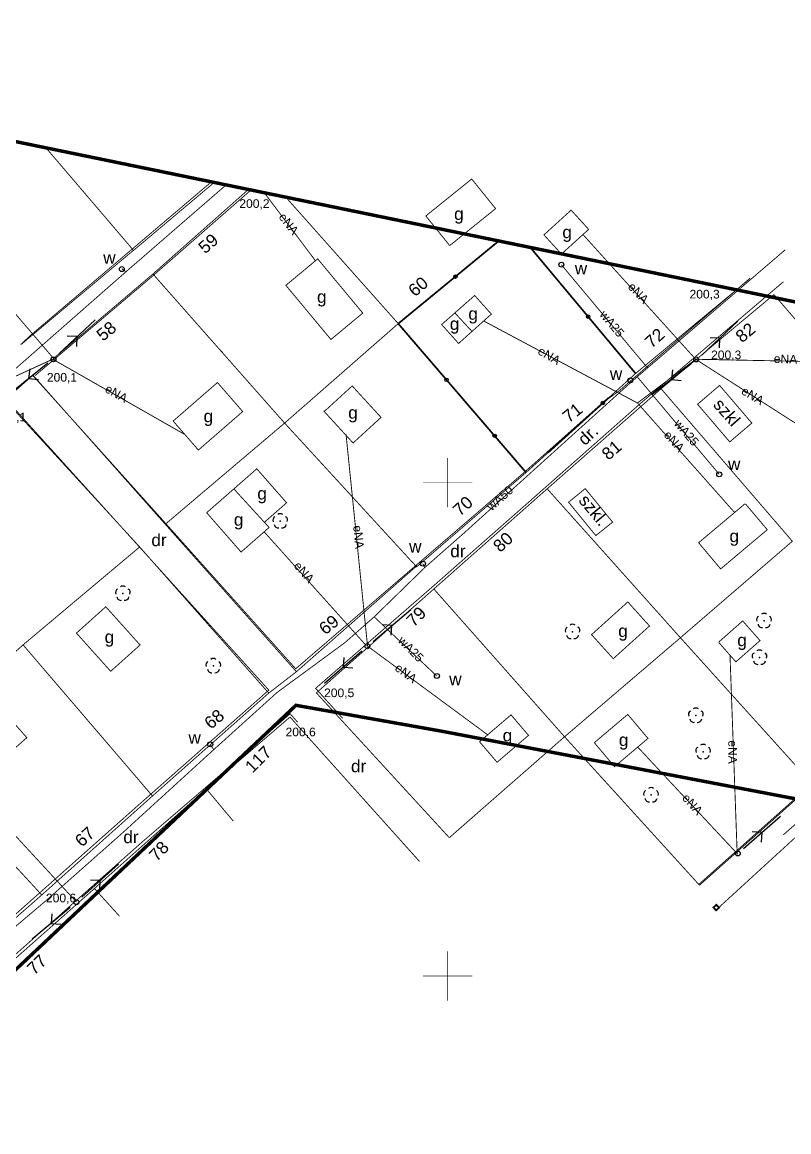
# Model space of a CAD drawing. Extents: x 7572697 to 7573818, y 5546684 to 5547005.
# Drawn here: x 7573306.9 to 7573384.6, y 5546784.2 to 5546896.7 of the extents above; entities that cross this region are included whole.
import ezdxf
from ezdxf.enums import TextEntityAlignment as Align

# ---------------------------------------------------------------- set-up
doc = ezdxf.new("R2010")
doc.units = 0
doc.header["$MEASUREMENT"] = 0
doc.linetypes.add('2', pattern=[1, 0.5, -0.5])
doc.linetypes.add('901', pattern=[0])
doc.styles.add('STYL_ARIAL', font='Arial', dxfattribs={"oblique": 0.1})

# ---------------------------------------------------------------- blocks, each defined once
blk = doc.blocks.new('922')
at = {"color": 0}
for centre, radius, start, end in [((-0.35, 0.1), 0.4, 119.84816, 203.51949), ((0, 0.35), 0.4, 50.114, 129.886), ((0.35, 0.1), 0.4, 336.88451, 60.15184), ((-0.2, -0.3), 0.4, 187.477, 278.47884), ((0.2, -0.275), 0.425, 262.64593, 349.62892)]:
    blk.add_arc(centre, radius, start, end, dxfattribs=at)
blk.add_point((0, 0), dxfattribs=at)
blk = doc.blocks.new('507')
at = {"color": 0, "const_width": 0.18}
blk.add_lwpolyline([(0.2, 0.2), (0.2, -0.2), (-0.2, -0.2), (-0.2, 0.2)], close=True, dxfattribs=at)
blk = doc.blocks.new('516')
at = {"color": 0}
for p, q in [((0.75, 0), (5.75, 0)), ((3.25, 0), (2.55, 0.7)), ((2.55, -0.7), (3.25, 0))]:
    blk.add_line(p, q, dxfattribs=at)
blk = doc.blocks.new('510')
at = {"color": 0}
blk.add_circle((0, 0), 0.25, dxfattribs=at)
blk.add_circle((0, 0), 0.25, dxfattribs=at)
blk = doc.blocks.new('202')
at = {"color": 0}
blk.add_circle((0, 0), 0.25, dxfattribs=at)
blk.add_circle((0, 0), 0.25, dxfattribs=at)

msp = doc.modelspace()

# ---------------------------------------------------------------- linework, layer by layer
at = {"color": 6, "const_width": 0.35}
for points in [[(7573422.4326, 5546860.6425), (7573270, 5546892), (7573092.2503, 5546940.2904)], [(7573349.4716, 5546824.7787), (7573334.6135, 5546827.4202), (7573278, 5546774), (7573365.7825, 5546717.9984)], [(7573349.4716, 5546824.7787), (7573649.9357, 5546767.3274), (7573817.4093, 5546770.1055), (7573792.5736, 5546784.4967)]]:
    msp.add_lwpolyline(points, dxfattribs=at)
at = {"color": 3, "const_width": 0.09}
for points in [[(7573318.1286, 5546873.5607), (7573309.265, 5546883.9456)], [(7573318.1617, 5546873.5276), (7573326.3307, 5546880.4068)], [(7573320.125, 5546871.13), (7573329.7999, 5546879.698)], [(7573344.979, 5546866.101), (7573333.5874, 5546878.9192)], [(7573306.7833, 5546864.0007), (7573318.169, 5546873.547)], [(7573310.058, 5546862.571), (7573320.125, 5546871.13)], [(7573320.125, 5546871.13), (7573333.4652, 5546856.0221)], [(7573369.028, 5546861.05), (7573380.514, 5546870.5796)], [(7573371.614, 5546859.503), (7573383.045, 5546869.048)], [(7573383.045, 5546869.048), (7573396.003, 5546854.013)], [(7573333.4652, 5546856.0221), (7573344.979, 5546866.101)], [(7573307.968, 5546860.881), (7573278.413, 5546834.604), (7573266.862, 5546824.948), (7573255.2, 5546814.749), (7573269.246, 5546800.314)], [(7573321.372, 5546845.769), (7573307.968, 5546860.881)], [(7573369.028, 5546861.05), (7573357.93, 5546851.015)], [(7573371.614, 5546859.503), (7573360.072, 5546849.362), (7573348.587, 5546839.208), (7573361.832, 5546824.232), (7573350.152, 5546814.003)], [(7573371.614, 5546859.503), (7573384.91, 5546844.047), (7573373.57, 5546834.267)], [(7573318.781, 5546843.467), (7573305.1323, 5546858.3598)], [(7573333.4652, 5546856.0221), (7573321.372, 5546845.769)], [(7573357.93, 5546851.015), (7573346.843, 5546841.449), (7573333.4652, 5546856.0221)], [(7573361.832, 5546824.232), (7573373.57, 5546834.267), (7573360.072, 5546849.362)], [(7573321.372, 5546845.769), (7573334.66, 5546830.821)], [(7573331.858, 5546828.657), (7573318.781, 5546843.467), (7573306.967, 5546833.546)], [(7573346.8881, 5546841.5758), (7573334.66, 5546830.821), (7573331.858, 5546828.657), (7573320.077, 5546818.23), (7573308.858, 5546808.199), (7573297.224, 5546797.972), (7573284.58, 5546786.715), (7573272.764, 5546774.675), (7573256.866, 5546788.067), (7573242.125, 5546801.246), (7573237.173, 5546795.169)], [(7573336.685, 5546828.681), (7573348.587, 5546839.208)], [(7573320.077, 5546818.23), (7573306.967, 5546833.546), (7573302.651, 5546829.68), (7573295.315, 5546822.909)], [(7573398.269, 5546829.117), (7573386.98, 5546819.403), (7573373.57, 5546834.267)], [(7573336.685, 5546828.681), (7573350.152, 5546814.003)], [(7573333.9965, 5546826.2486), (7573347.1308, 5546811.5962)], [(7573386.98, 5546819.403), (7573375.505, 5546809.187), (7573361.832, 5546824.232)], [(7573308.858, 5546808.199), (7573295.315, 5546822.909)], [(7573325.537, 5546818.942), (7573328.2615, 5546815.6886)], [(7573290.6279, 5546787.8398), (7573300.5672, 5546796.795), (7573314.2558, 5546808.8992)], [(7573314.1672, 5546808.8826), (7573316.7395, 5546806.0423)]]:
    msp.add_lwpolyline(points, dxfattribs=at)
at = {"color": 1}
for points, const_width in [([(7573338.4746, 5546882.1288), (7573338.4746, 5546882.1288)], 0.09), ([(7573336.593, 5546872.4755), (7573331.405, 5546879.3681)], 0.09), ([(7573310.058, 5546862.571), (7573298.0958, 5546876.5558), (7573298.578, 5546877.532)], 0.09), ([(7573375.1171, 5546862.4896), (7573363.6945, 5546875.1325)], 0.09), ([(7573289.8635, 5546869.4526), (7573299.8823, 5546857.8726), (7573310.135, 5546862.5689)], 0.09), ([(7573354.4133, 5546867.0668), (7573352.724, 5546868.9531)], 0.09), ([(7573369.2169, 5546858.0578), (7573353.6461, 5546866.3657)], 0.09), ([(7573349.3784, 5546866.0094), (7573351.0938, 5546864.094)], 0.09), ([(7573309.963, 5546862.5028), (7573323.3616, 5546854.862)], 0.09), ([(7573375.1171, 5546862.4896), (7573369.2169, 5546858.0578), (7573379.0726, 5546846.9452)], 0.09), ([(7573375.1171, 5546862.4896), (7573388.0156, 5546854.2213)], 0.09), ([(7573375.1833, 5546862.4896), (7573394.0458, 5546862.1174)], 0.09), ([(7573341.872, 5546833.3852), (7573339.6892, 5546854.8827)], 0.09), ([(7573350, 5546847.5), (7573350, 5546852.5)], 0.065), ([(7573350, 5546847.5), (7573350, 5546852.5)], 0.065), ([(7573350, 5546847.5), (7573350, 5546852.5)], 0.065), ([(7573350, 5546847.5), (7573350, 5546852.5)], 0.065), ([(7573347.5, 5546850), (7573352.5, 5546850)], 0.065), ([(7573347.5, 5546850), (7573352.5, 5546850)], 0.065), ([(7573347.5, 5546850), (7573352.5, 5546850)], 0.065), ([(7573347.5, 5546850), (7573352.5, 5546850)], 0.065), ([(7573341.7662, 5546833.4381), (7573331.3812, 5546845.0137)], 0.09), ([(7573341.8588, 5546833.4249), (7573354.0959, 5546824.3893)], 0.09), ([(7573379.324, 5546812.311), (7573378.5964, 5546832.4592)], 0.09), ([(7573379.3902, 5546812.311), (7573369.2698, 5546823.159)], 0.09), ([(7573312.3826, 5546807.4811), (7573301.4685, 5546819.3212), (7573301.9977, 5546819.9165)], 0.09), ([(7573350, 5546797.5), (7573350, 5546802.5)], 0.065), ([(7573350, 5546797.5), (7573350, 5546802.5)], 0.065), ([(7573350, 5546797.5), (7573350, 5546802.5)], 0.065), ([(7573350, 5546797.5), (7573350, 5546802.5)], 0.065), ([(7573347.5, 5546800), (7573352.5, 5546800)], 0.065), ([(7573347.5, 5546800), (7573352.5, 5546800)], 0.065), ([(7573347.5, 5546800), (7573352.5, 5546800)], 0.065), ([(7573347.5, 5546800), (7573352.5, 5546800)], 0.065)]:
    msp.add_lwpolyline(points, dxfattribs=dict(at, const_width=const_width))
at = {"color": 0}
for points, const_width in [([(7573350.2461, 5546874.052), (7573354.8433, 5546877.7562), (7573352.4224, 5546880.7606), (7573347.7755, 5546877.0163), (7573350.2125, 5546873.9918)], 0.09), ([(7573361.5367, 5546873.1697), (7573364.27, 5546875.656), (7573362.4975, 5546877.6046), (7573359.7424, 5546875.0984), (7573361.4976, 5546873.1689)], 0.09), ([(7573336.8184, 5546872.6629), (7573341.3825, 5546867.1727), (7573338.1587, 5546864.4926), (7573333.5946, 5546869.9828), (7573336.8184, 5546872.6629)], 0.09), ([(7573349.3784, 5546866.0095), (7573352.724, 5546868.9532), (7573354.4133, 5546867.0669), (7573351.0938, 5546864.0941), (7573349.3784, 5546866.0095)], 0.09), ([(7573350.7174, 5546867.1876), (7573352.3809, 5546865.3933)], 0.09), ([(7573352.3809, 5546865.3933), (7573352.3809, 5546865.3933), (7573352.3809, 5546865.3933), (7573352.462, 5546865.2743)], 0.09), ([(7573327.2272, 5546863.1378), (7573326.682, 5546863.698)], 0.09), ([(7573322.167, 5546856.236), (7573324.73, 5546853.288), (7573329.2187, 5546857.1905), (7573326.6617, 5546860.1316), (7573322.1535, 5546856.2121)], 0.09), ([(7573340.3903, 5546854.0195), (7573337.4799, 5546857.1945), (7573340.3104, 5546859.7892), (7573343.2346, 5546856.5992), (7573340.404, 5546854.0045), (7573337.4167, 5546857.2634)], 0.09), ([(7573377.512, 5546859.875), (7573380.802, 5546856.025), (7573378.568, 5546854.1159), (7573375.3067, 5546857.9323), (7573377.5372, 5546859.8383)], 0.09), ([(7573333.6765, 5546847.934), (7573330.6503, 5546851.3902), (7573325.5669, 5546846.9392), (7573329.0556, 5546842.9548), (7573331.893, 5546845.4392), (7573331.4229, 5546845.9761), (7573333.6666, 5546847.9406), (7573330.6496, 5546851.3863)], 0.09), ([(7573331.8972, 5546845.4436), (7573328.3253, 5546849.3462)], 0.09), ([(7573364.996, 5546844.623), (7573362.237, 5546848.001), (7573363.926, 5546849.3806), (7573366.7001, 5546845.9841), (7573364.996, 5546844.623)], 0.09), ([(7573380.111, 5546847.844), (7573375.415, 5546843.896), (7573377.645, 5546841.2435), (7573382.3677, 5546845.2139), (7573380.1504, 5546847.8512)], 0.09), ([(7573315.349, 5546837.407), (7573312.372, 5546834.738), (7573315.8436, 5546830.8657), (7573318.8206, 5546833.5347), (7573315.349, 5546837.407)], 0.09), ([(7573370.408, 5546835.433), (7573366.766, 5546832.145), (7573364.5662, 5546834.5817), (7573368.2382, 5546837.8968), (7573370.4869, 5546835.4059)], 0.09), ([(7573377.452, 5546833.793), (7573379.189, 5546831.822), (7573381.6359, 5546833.9784), (7573379.8805, 5546835.9703), (7573377.4649, 5546833.8415)], 0.09), ([(7573370.408, 5546835.433), (7573366.766, 5546832.145), (7573365.2578, 5546833.8156)], 0.09), ([(7573379.189, 5546831.822), (7573380.6465, 5546833.1065)], 0.09), ([(7573334.027, 5546826.243), (7573325.537, 5546818.942), (7573314.191, 5546808.852)], 0.09), ([(7573358.237, 5546824.423), (7573354.994, 5546821.648), (7573353.2179, 5546823.7236), (7573356.405, 5546826.4508), (7573358.1634, 5546824.3958)], 0.09), ([(7573364.891, 5546823.576), (7573366.895, 5546821.203), (7573370.2837, 5546824.0648), (7573368.2323, 5546826.4939), (7573364.8706, 5546823.655)], 0.09), ([(7573364.891, 5546823.576), (7573364.891, 5546823.576), (7573364.8281, 5546823.622)], 0.09), ([(7573377.513, 5546806.974), (7573388.929, 5546817.433)], 0.09), ([(7573312.1387, 5546807.8477), (7573312.1379, 5546807.8488), (7573312.1371, 5546807.85), (7573312.1364, 5546807.8512), (7573312.1357, 5546807.8524), (7573312.135, 5546807.8536), (7573312.1344, 5546807.8549), (7573312.1339, 5546807.8562), (7573312.1334, 5546807.8575), (7573312.1329, 5546807.8588), (7573312.1325, 5546807.8601), (7573312.1322, 5546807.8615), (7573312.1318, 5546807.8628), (7573312.1316, 5546807.8642), (7573312.1313, 5546807.8656), (7573312.1312, 5546807.867), (7573312.131, 5546807.8684), (7573312.131, 5546807.8698), (7573312.1309, 5546807.8711), (7573312.1309, 5546807.8725), (7573312.131, 5546807.8739), (7573312.1311, 5546807.8753), (7573312.1313, 5546807.8767), (7573312.1315, 5546807.8781), (7573312.1318, 5546807.8795), (7573312.1321, 5546807.8808), (7573312.1324, 5546807.8822), (7573312.1328, 5546807.8835), (7573312.1333, 5546807.8848), (7573312.1338, 5546807.8861), (7573312.1343, 5546807.8874), (7573312.1349, 5546807.8887), (7573312.1355, 5546807.8899), (7573312.1362, 5546807.8912), (7573312.1369, 5546807.8924), (7573312.1377, 5546807.8935), (7573312.1385, 5546807.8947), (7573312.1393, 5546807.8958), (7573312.1402, 5546807.8969), (7573312.1411, 5546807.898), (7573312.142, 5546807.899), (7573312.143, 5546807.9), (7573312.144, 5546807.9009), (7573312.1451, 5546807.9018), (7573312.1462, 5546807.9027), (7573312.1473, 5546807.9036), (7573312.1484, 5546807.9044), (7573312.1496, 5546807.9051), (7573312.1508, 5546807.9059), (7573312.152, 5546807.9065), (7573312.1533, 5546807.9072), (7573312.1545, 5546807.9078), (7573312.1558, 5546807.9083), (7573312.1571, 5546807.9088), (7573312.1584, 5546807.9093), (7573312.1598, 5546807.9097), (7573312.1611, 5546807.9101), (7573312.1625, 5546807.9104), (7573312.1638, 5546807.9107), (7573312.1652, 5546807.9109), (7573312.1666, 5546807.9111), (7573312.168, 5546807.9112), (7573312.1694, 5546807.9113), (7573312.1708, 5546807.9113), (7573312.1722, 5546807.9113), (7573312.1736, 5546807.9112), (7573312.175, 5546807.9111), (7573312.1763, 5546807.9109), (7573312.1777, 5546807.9107), (7573312.1791, 5546807.9105), (7573312.1805, 5546807.9102), (7573312.1818, 5546807.9098), (7573312.1831, 5546807.9094), (7573312.1845, 5546807.9089), (7573312.1858, 5546807.9084), (7573312.1871, 5546807.9079), (7573312.1883, 5546807.9073), (7573312.1896, 5546807.9067), (7573312.1908, 5546807.906), (7573312.192, 5546807.9053), (7573312.1932, 5546807.9046), (7573312.1943, 5546807.9038), (7573312.1954, 5546807.9029), (7573312.1965, 5546807.902), (7573312.1976, 5546807.9011), (7573312.1986, 5546807.9002), (7573312.1996, 5546807.8992), (7573312.2005, 5546807.8982), (7573312.2015, 5546807.8971), (7573312.2024, 5546807.8961), (7573312.2032, 5546807.8949), (7573312.204, 5546807.8938), (7573312.2048, 5546807.8926), (7573312.2055, 5546807.8914), (7573312.2062, 5546807.8902), (7573312.2068, 5546807.889), (7573312.2074, 5546807.8877), (7573312.208, 5546807.8864), (7573312.2085, 5546807.8851), (7573312.2089, 5546807.8838), (7573312.2093, 5546807.8825), (7573312.2097, 5546807.8811), (7573312.21, 5546807.8798), (7573312.2103, 5546807.8784), (7573312.2105, 5546807.877), (7573312.2107, 5546807.8756), (7573312.2108, 5546807.8742), (7573312.2109, 5546807.8729), (7573312.2109, 5546807.8715), (7573312.2109, 5546807.8701), (7573312.2108, 5546807.8687), (7573312.2107, 5546807.8673), (7573312.2106, 5546807.8659), (7573312.2103, 5546807.8645), (7573312.2101, 5546807.8631), (7573312.2098, 5546807.8618), (7573312.2094, 5546807.8604), (7573312.209, 5546807.8591), (7573312.2086, 5546807.8578), (7573312.2081, 5546807.8565), (7573312.2075, 5546807.8552), (7573312.2069, 5546807.8539), (7573312.2063, 5546807.8527), (7573312.2056, 5546807.8514), (7573312.2049, 5546807.8502), (7573312.2042, 5546807.8491), (7573312.2034, 5546807.8479), (7573312.2025, 5546807.8468), (7573312.2017, 5546807.8457), (7573312.2008, 5546807.8447), (7573312.1998, 5546807.8436), (7573312.1988, 5546807.8426), (7573312.1978, 5546807.8417), (7573312.1968, 5546807.8408), (7573312.1957, 5546807.8399), (7573312.1946, 5546807.839), (7573312.1934, 5546807.8382), (7573312.1923, 5546807.8375), (7573312.1911, 5546807.8367), (7573312.1898, 5546807.8361), (7573312.1886, 5546807.8354), (7573312.1873, 5546807.8348), (7573312.1861, 5546807.8343), (7573312.1848, 5546807.8338), (7573312.1834, 5546807.8333), (7573312.1821, 5546807.8329), (7573312.1808, 5546807.8325), (7573312.1794, 5546807.8322), (7573312.178, 5546807.8319), (7573312.1766, 5546807.8317), (7573312.1753, 5546807.8315), (7573312.1739, 5546807.8314), (7573312.1725, 5546807.8313), (7573312.1711, 5546807.8313), (7573312.1697, 5546807.8313), (7573312.1683, 5546807.8314), (7573312.1669, 5546807.8315), (7573312.1655, 5546807.8317), (7573312.1641, 5546807.8319), (7573312.1628, 5546807.8321), (7573312.1614, 5546807.8325), (7573312.16, 5546807.8328), (7573312.1587, 5546807.8332), (7573312.1574, 5546807.8337), (7573312.1561, 5546807.8342), (7573312.1548, 5546807.8347), (7573312.1535, 5546807.8353), (7573312.1523, 5546807.8359), (7573312.1511, 5546807.8366), (7573312.1499, 5546807.8373), (7573312.1487, 5546807.8381), (7573312.1475, 5546807.8389), (7573312.1464, 5546807.8397), (7573312.1453, 5546807.8406), (7573312.1443, 5546807.8415), (7573312.1433, 5546807.8424), (7573312.1423, 5546807.8434), (7573312.1413, 5546807.8444), (7573312.1404, 5546807.8455), (7573312.1387, 5546807.8477)], 0.25)]:
    msp.add_lwpolyline(points, dxfattribs=dict(at, const_width=const_width))
at = {"color": 0, "linetype": '2', "const_width": 0.09}
for points in [[(7573306.7337, 5546863.9895), (7573307.7259, 5546864.9155), (7573326.1144, 5546880.526)], [(7573308.1889, 5546860.8409), (7573320.029, 5546870.8686), (7573330.0832, 5546879.666)], [(7573329.8959, 5546879.0941), (7573329.8949, 5546879.0955), (7573329.8939, 5546879.097), (7573329.893, 5546879.0984), (7573329.8921, 5546879.1), (7573329.8913, 5546879.1015), (7573329.8906, 5546879.1031), (7573329.8899, 5546879.1047), (7573329.8893, 5546879.1063), (7573329.8887, 5546879.108), (7573329.8882, 5546879.1096), (7573329.8877, 5546879.1113), (7573329.8873, 5546879.113), (7573329.887, 5546879.1147), (7573329.8867, 5546879.1165), (7573329.8865, 5546879.1182), (7573329.8863, 5546879.1199), (7573329.8862, 5546879.1217), (7573329.8862, 5546879.1234), (7573329.8862, 5546879.1252), (7573329.8863, 5546879.1269), (7573329.8865, 5546879.1286), (7573329.8867, 5546879.1304), (7573329.8869, 5546879.1321), (7573329.8873, 5546879.1338), (7573329.8876, 5546879.1355), (7573329.8881, 5546879.1372), (7573329.8886, 5546879.1389), (7573329.8891, 5546879.1405), (7573329.8898, 5546879.1422), (7573329.8904, 5546879.1438), (7573329.8912, 5546879.1454), (7573329.892, 5546879.1469), (7573329.8928, 5546879.1484), (7573329.8937, 5546879.1499), (7573329.8946, 5546879.1514), (7573329.8956, 5546879.1528), (7573329.8967, 5546879.1542), (7573329.8978, 5546879.1556), (7573329.8989, 5546879.1569), (7573329.9001, 5546879.1582), (7573329.9013, 5546879.1594), (7573329.9026, 5546879.1606), (7573329.9039, 5546879.1618), (7573329.9053, 5546879.1629), (7573329.9067, 5546879.1639), (7573329.9081, 5546879.165), (7573329.9095, 5546879.1659), (7573329.911, 5546879.1668), (7573329.9126, 5546879.1677), (7573329.9141, 5546879.1685), (7573329.9157, 5546879.1692), (7573329.9173, 5546879.1699), (7573329.9189, 5546879.1705), (7573329.9206, 5546879.1711), (7573329.9222, 5546879.1716), (7573329.9239, 5546879.1721), (7573329.9256, 5546879.1725), (7573329.9273, 5546879.1728), (7573329.929, 5546879.1731), (7573329.9308, 5546879.1733), (7573329.9325, 5546879.1735), (7573329.9343, 5546879.1736), (7573329.936, 5546879.1736), (7573329.9378, 5546879.1736), (7573329.9395, 5546879.1735), (7573329.9412, 5546879.1734), (7573329.943, 5546879.1732), (7573329.9447, 5546879.1729), (7573329.9464, 5546879.1726), (7573329.9481, 5546879.1722), (7573329.9498, 5546879.1717), (7573329.9515, 5546879.1712), (7573329.9531, 5546879.1707), (7573329.9548, 5546879.17), (7573329.9564, 5546879.1694), (7573329.9579, 5546879.1686), (7573329.9595, 5546879.1678), (7573329.961, 5546879.167), (7573329.9625, 5546879.1661), (7573329.964, 5546879.1652), (7573329.9654, 5546879.1642), (7573329.9668, 5546879.1631), (7573329.9682, 5546879.162), (7573329.9695, 5546879.1609), (7573329.9708, 5546879.1597), (7573329.972, 5546879.1585), (7573329.9732, 5546879.1572), (7573329.9744, 5546879.1559), (7573329.9755, 5546879.1545), (7573329.9765, 5546879.1532), (7573329.9775, 5546879.1517), (7573329.9785, 5546879.1503), (7573329.9794, 5546879.1488), (7573329.9803, 5546879.1473), (7573329.9811, 5546879.1457), (7573329.9818, 5546879.1441), (7573329.9825, 5546879.1425), (7573329.9831, 5546879.1409), (7573329.9837, 5546879.1392), (7573329.9842, 5546879.1376), (7573329.9847, 5546879.1359), (7573329.9851, 5546879.1342), (7573329.9854, 5546879.1325), (7573329.9857, 5546879.1308), (7573329.9859, 5546879.129), (7573329.9861, 5546879.1273), (7573329.9862, 5546879.1255), (7573329.9862, 5546879.1238), (7573329.9862, 5546879.1221), (7573329.9861, 5546879.1203), (7573329.9859, 5546879.1186), (7573329.9857, 5546879.1168), (7573329.9855, 5546879.1151), (7573329.9851, 5546879.1134), (7573329.9848, 5546879.1117), (7573329.9843, 5546879.11), (7573329.9838, 5546879.1083), (7573329.9832, 5546879.1067), (7573329.9826, 5546879.1051), (7573329.982, 5546879.1034), (7573329.9812, 5546879.1019), (7573329.9804, 5546879.1003), (7573329.9796, 5546879.0988), (7573329.9787, 5546879.0973), (7573329.9778, 5546879.0958), (7573329.9768, 5546879.0944), (7573329.9757, 5546879.093), (7573329.9746, 5546879.0916), (7573329.9735, 5546879.0903), (7573329.9723, 5546879.089), (7573329.9711, 5546879.0878), (7573329.9698, 5546879.0866), (7573329.9685, 5546879.0854), (7573329.9671, 5546879.0843), (7573329.9657, 5546879.0833), (7573329.9643, 5546879.0823), (7573329.9629, 5546879.0813), (7573329.9614, 5546879.0804), (7573329.9598, 5546879.0796), (7573329.9583, 5546879.0788), (7573329.9567, 5546879.078), (7573329.9551, 5546879.0773), (7573329.9535, 5546879.0767), (7573329.9518, 5546879.0761), (7573329.9502, 5546879.0756), (7573329.9485, 5546879.0751), (7573329.9468, 5546879.0747), (7573329.9451, 5546879.0744), (7573329.9433, 5546879.0741), (7573329.9416, 5546879.0739), (7573329.9399, 5546879.0737), (7573329.9381, 5546879.0736), (7573329.9364, 5546879.0736), (7573329.9346, 5546879.0736), (7573329.9329, 5546879.0737), (7573329.9312, 5546879.0739), (7573329.9294, 5546879.0741), (7573329.9277, 5546879.0743), (7573329.926, 5546879.0747), (7573329.9243, 5546879.0751), (7573329.9226, 5546879.0755), (7573329.9209, 5546879.076), (7573329.9193, 5546879.0766), (7573329.9176, 5546879.0772), (7573329.916, 5546879.0779), (7573329.9145, 5546879.0786), (7573329.9129, 5546879.0794), (7573329.9114, 5546879.0802), (7573329.9099, 5546879.0811), (7573329.9084, 5546879.0821), (7573329.907, 5546879.083), (7573329.9056, 5546879.0841), (7573329.9042, 5546879.0852), (7573329.9029, 5546879.0863), (7573329.9016, 5546879.0875), (7573329.9004, 5546879.0887), (7573329.8992, 5546879.09), (7573329.898, 5546879.0913), (7573329.8959, 5546879.0941)], [(7573380.6329, 5546870.7107), (7573371.8355, 5546863.1701), (7573367.4302, 5546859.3468), (7573365.5781, 5546857.9908), (7573357.806, 5546851.0786), (7573348.7837, 5546843.3263), (7573339.8209, 5546835.6203), (7573334.5888, 5546831.1224), (7573320.2351, 5546847.1694), (7573307.9254, 5546860.8748)], [(7573339.3512, 5546826.0953), (7573336.6061, 5546829.138), (7573348.4926, 5546839.47), (7573357.9117, 5546847.7581), (7573369.4939, 5546857.9908), (7573384.0063, 5546870.3469)], [(7573378.222, 5546869.106), (7573378.221, 5546869.1075), (7573378.2201, 5546869.1089), (7573378.2192, 5546869.1104), (7573378.2183, 5546869.1119), (7573378.2175, 5546869.1135), (7573378.2168, 5546869.1151), (7573378.2161, 5546869.1167), (7573378.2155, 5546869.1183), (7573378.2149, 5546869.1199), (7573378.2144, 5546869.1216), (7573378.2139, 5546869.1233), (7573378.2135, 5546869.125), (7573378.2132, 5546869.1267), (7573378.2129, 5546869.1284), (7573378.2127, 5546869.1302), (7573378.2125, 5546869.1319), (7573378.2124, 5546869.1336), (7573378.2124, 5546869.1354), (7573378.2124, 5546869.1371), (7573378.2125, 5546869.1389), (7573378.2126, 5546869.1406), (7573378.2128, 5546869.1424), (7573378.2131, 5546869.1441), (7573378.2134, 5546869.1458), (7573378.2138, 5546869.1475), (7573378.2143, 5546869.1492), (7573378.2148, 5546869.1509), (7573378.2153, 5546869.1525), (7573378.216, 5546869.1541), (7573378.2166, 5546869.1557), (7573378.2174, 5546869.1573), (7573378.2181, 5546869.1589), (7573378.219, 5546869.1604), (7573378.2199, 5546869.1619), (7573378.2208, 5546869.1634), (7573378.2218, 5546869.1648), (7573378.2229, 5546869.1662), (7573378.224, 5546869.1676), (7573378.2251, 5546869.1689), (7573378.2263, 5546869.1702), (7573378.2275, 5546869.1714), (7573378.2288, 5546869.1726), (7573378.2301, 5546869.1738), (7573378.2314, 5546869.1749), (7573378.2328, 5546869.1759), (7573378.2343, 5546869.1769), (7573378.2357, 5546869.1779), (7573378.2372, 5546869.1788), (7573378.2387, 5546869.1796), (7573378.2403, 5546869.1804), (7573378.2419, 5546869.1812), (7573378.2435, 5546869.1819), (7573378.2451, 5546869.1825), (7573378.2467, 5546869.1831), (7573378.2484, 5546869.1836), (7573378.2501, 5546869.1841), (7573378.2518, 5546869.1844), (7573378.2535, 5546869.1848), (7573378.2552, 5546869.1851), (7573378.257, 5546869.1853), (7573378.2587, 5546869.1854), (7573378.2604, 5546869.1855), (7573378.2622, 5546869.1856), (7573378.2639, 5546869.1856), (7573378.2657, 5546869.1855), (7573378.2674, 5546869.1853), (7573378.2692, 5546869.1851), (7573378.2709, 5546869.1849), (7573378.2726, 5546869.1845), (7573378.2743, 5546869.1841), (7573378.276, 5546869.1837), (7573378.2777, 5546869.1832), (7573378.2793, 5546869.1826), (7573378.2809, 5546869.182), (7573378.2825, 5546869.1813), (7573378.2841, 5546869.1806), (7573378.2857, 5546869.1798), (7573378.2872, 5546869.179), (7573378.2887, 5546869.1781), (7573378.2902, 5546869.1771), (7573378.2916, 5546869.1761), (7573378.293, 5546869.1751), (7573378.2944, 5546869.174), (7573378.2957, 5546869.1729), (7573378.297, 5546869.1717), (7573378.2982, 5546869.1705), (7573378.2994, 5546869.1692), (7573378.3006, 5546869.1679), (7573378.3017, 5546869.1665), (7573378.3027, 5546869.1651), (7573378.3037, 5546869.1637), (7573378.3047, 5546869.1622), (7573378.3056, 5546869.1607), (7573378.3064, 5546869.1592), (7573378.3072, 5546869.1577), (7573378.308, 5546869.1561), (7573378.3087, 5546869.1545), (7573378.3093, 5546869.1529), (7573378.3099, 5546869.1512), (7573378.3104, 5546869.1495), (7573378.3108, 5546869.1479), (7573378.3112, 5546869.1462), (7573378.3116, 5546869.1445), (7573378.3119, 5546869.1427), (7573378.3121, 5546869.141), (7573378.3122, 5546869.1393), (7573378.3123, 5546869.1375), (7573378.3124, 5546869.1358), (7573378.3124, 5546869.134), (7573378.3123, 5546869.1323), (7573378.3121, 5546869.1305), (7573378.3119, 5546869.1288), (7573378.3117, 5546869.1271), (7573378.3113, 5546869.1254), (7573378.3109, 5546869.1237), (7573378.3105, 5546869.122), (7573378.31, 5546869.1203), (7573378.3094, 5546869.1187), (7573378.3088, 5546869.117), (7573378.3081, 5546869.1154), (7573378.3074, 5546869.1138), (7573378.3066, 5546869.1123), (7573378.3058, 5546869.1107), (7573378.3049, 5546869.1092), (7573378.3039, 5546869.1078), (7573378.3029, 5546869.1063), (7573378.3019, 5546869.105), (7573378.3008, 5546869.1036), (7573378.2997, 5546869.1023), (7573378.2985, 5546869.101), (7573378.2973, 5546869.0997), (7573378.296, 5546869.0986), (7573378.2947, 5546869.0974), (7573378.2933, 5546869.0963), (7573378.2919, 5546869.0952), (7573378.2905, 5546869.0942), (7573378.289, 5546869.0933), (7573378.2875, 5546869.0924), (7573378.286, 5546869.0915), (7573378.2845, 5546869.0907), (7573378.2829, 5546869.09), (7573378.2813, 5546869.0893), (7573378.2797, 5546869.0887), (7573378.278, 5546869.0881), (7573378.2763, 5546869.0876), (7573378.2747, 5546869.0871), (7573378.273, 5546869.0867), (7573378.2713, 5546869.0864), (7573378.2695, 5546869.0861), (7573378.2678, 5546869.0859), (7573378.2661, 5546869.0857), (7573378.2643, 5546869.0856), (7573378.2626, 5546869.0856), (7573378.2608, 5546869.0856), (7573378.2591, 5546869.0857), (7573378.2573, 5546869.0858), (7573378.2556, 5546869.086), (7573378.2539, 5546869.0863), (7573378.2522, 5546869.0866), (7573378.2505, 5546869.087), (7573378.2488, 5546869.0875), (7573378.2471, 5546869.088), (7573378.2455, 5546869.0885), (7573378.2438, 5546869.0892), (7573378.2422, 5546869.0898), (7573378.2406, 5546869.0906), (7573378.2391, 5546869.0913), (7573378.2375, 5546869.0922), (7573378.236, 5546869.0931), (7573378.2346, 5546869.094), (7573378.2331, 5546869.095), (7573378.2318, 5546869.0961), (7573378.2304, 5546869.0972), (7573378.2291, 5546869.0983), (7573378.2278, 5546869.0995), (7573378.2265, 5546869.1007), (7573378.2254, 5546869.102), (7573378.2242, 5546869.1033), (7573378.222, 5546869.106)], [(7573376.0392, 5546862.6899), (7573376.0382, 5546862.6913), (7573376.0373, 5546862.6928), (7573376.0364, 5546862.6943), (7573376.0355, 5546862.6958), (7573376.0347, 5546862.6973), (7573376.034, 5546862.6989), (7573376.0333, 5546862.7005), (7573376.0326, 5546862.7022), (7573376.0321, 5546862.7038), (7573376.0316, 5546862.7055), (7573376.0311, 5546862.7071), (7573376.0307, 5546862.7088), (7573376.0304, 5546862.7106), (7573376.0301, 5546862.7123), (7573376.0299, 5546862.714), (7573376.0297, 5546862.7158), (7573376.0296, 5546862.7175), (7573376.0296, 5546862.7192), (7573376.0296, 5546862.721), (7573376.0297, 5546862.7227), (7573376.0298, 5546862.7245), (7573376.03, 5546862.7262), (7573376.0303, 5546862.7279), (7573376.0306, 5546862.7296), (7573376.031, 5546862.7313), (7573376.0315, 5546862.733), (7573376.032, 5546862.7347), (7573376.0325, 5546862.7364), (7573376.0331, 5546862.738), (7573376.0338, 5546862.7396), (7573376.0345, 5546862.7412), (7573376.0353, 5546862.7427), (7573376.0362, 5546862.7443), (7573376.0371, 5546862.7458), (7573376.038, 5546862.7472), (7573376.039, 5546862.7487), (7573376.04, 5546862.7501), (7573376.0411, 5546862.7514), (7573376.0423, 5546862.7527), (7573376.0435, 5546862.754), (7573376.0447, 5546862.7553), (7573376.046, 5546862.7565), (7573376.0473, 5546862.7576), (7573376.0486, 5546862.7587), (7573376.05, 5546862.7598), (7573376.0514, 5546862.7608), (7573376.0529, 5546862.7617), (7573376.0544, 5546862.7626), (7573376.0559, 5546862.7635), (7573376.0575, 5546862.7643), (7573376.0591, 5546862.765), (7573376.0607, 5546862.7657), (7573376.0623, 5546862.7664), (7573376.0639, 5546862.7669), (7573376.0656, 5546862.7674), (7573376.0673, 5546862.7679), (7573376.069, 5546862.7683), (7573376.0707, 5546862.7686), (7573376.0724, 5546862.7689), (7573376.0742, 5546862.7691), (7573376.0759, 5546862.7693), (7573376.0776, 5546862.7694), (7573376.0794, 5546862.7694), (7573376.0811, 5546862.7694), (7573376.0829, 5546862.7693), (7573376.0846, 5546862.7692), (7573376.0863, 5546862.769), (7573376.0881, 5546862.7687), (7573376.0898, 5546862.7684), (7573376.0915, 5546862.768), (7573376.0932, 5546862.7675), (7573376.0948, 5546862.767), (7573376.0965, 5546862.7665), (7573376.0981, 5546862.7659), (7573376.0997, 5546862.7652), (7573376.1013, 5546862.7645), (7573376.1029, 5546862.7637), (7573376.1044, 5546862.7628), (7573376.1059, 5546862.7619), (7573376.1074, 5546862.761), (7573376.1088, 5546862.76), (7573376.1102, 5546862.7589), (7573376.1116, 5546862.7579), (7573376.1129, 5546862.7567), (7573376.1142, 5546862.7555), (7573376.1154, 5546862.7543), (7573376.1166, 5546862.753), (7573376.1177, 5546862.7517), (7573376.1188, 5546862.7504), (7573376.1199, 5546862.749), (7573376.1209, 5546862.7475), (7573376.1219, 5546862.7461), (7573376.1228, 5546862.7446), (7573376.1236, 5546862.7431), (7573376.1244, 5546862.7415), (7573376.1252, 5546862.7399), (7573376.1259, 5546862.7383), (7573376.1265, 5546862.7367), (7573376.1271, 5546862.7351), (7573376.1276, 5546862.7334), (7573376.128, 5546862.7317), (7573376.1284, 5546862.73), (7573376.1288, 5546862.7283), (7573376.1291, 5546862.7266), (7573376.1293, 5546862.7248), (7573376.1294, 5546862.7231), (7573376.1295, 5546862.7214), (7573376.1296, 5546862.7196), (7573376.1295, 5546862.7179), (7573376.1295, 5546862.7161), (7573376.1293, 5546862.7144), (7573376.1291, 5546862.7127), (7573376.1288, 5546862.7109), (7573376.1285, 5546862.7092), (7573376.1281, 5546862.7075), (7573376.1277, 5546862.7058), (7573376.1272, 5546862.7042), (7573376.1266, 5546862.7025), (7573376.126, 5546862.7009), (7573376.1253, 5546862.6993), (7573376.1246, 5546862.6977), (7573376.1238, 5546862.6961), (7573376.123, 5546862.6946), (7573376.1221, 5546862.6931), (7573376.1211, 5546862.6916), (7573376.1201, 5546862.6902), (7573376.1191, 5546862.6888), (7573376.118, 5546862.6874), (7573376.1169, 5546862.6861), (7573376.1157, 5546862.6848), (7573376.1144, 5546862.6836), (7573376.1132, 5546862.6824), (7573376.1119, 5546862.6813), (7573376.1105, 5546862.6801), (7573376.1091, 5546862.6791), (7573376.1077, 5546862.6781), (7573376.1062, 5546862.6771), (7573376.1047, 5546862.6762), (7573376.1032, 5546862.6754), (7573376.1017, 5546862.6746), (7573376.1001, 5546862.6738), (7573376.0985, 5546862.6731), (7573376.0968, 5546862.6725), (7573376.0952, 5546862.6719), (7573376.0935, 5546862.6714), (7573376.0918, 5546862.671), (7573376.0902, 5546862.6706), (7573376.0884, 5546862.6702), (7573376.0867, 5546862.6699), (7573376.085, 5546862.6697), (7573376.0832, 5546862.6696), (7573376.0815, 5546862.6695), (7573376.0798, 5546862.6694), (7573376.078, 5546862.6695), (7573376.0763, 5546862.6695), (7573376.0745, 5546862.6697), (7573376.0728, 5546862.6699), (7573376.0711, 5546862.6702), (7573376.0694, 5546862.6705), (7573376.0677, 5546862.6709), (7573376.066, 5546862.6713), (7573376.0643, 5546862.6718), (7573376.0626, 5546862.6724), (7573376.061, 5546862.673), (7573376.0594, 5546862.6737), (7573376.0578, 5546862.6744), (7573376.0563, 5546862.6752), (7573376.0547, 5546862.676), (7573376.0532, 5546862.6769), (7573376.0518, 5546862.6779), (7573376.0503, 5546862.6789), (7573376.0489, 5546862.6799), (7573376.0476, 5546862.681), (7573376.0463, 5546862.6821), (7573376.045, 5546862.6833), (7573376.0437, 5546862.6846), (7573376.0425, 5546862.6858), (7573376.0414, 5546862.6871), (7573376.0392, 5546862.6899)], [(7573308.5307, 5546860.6394), (7573308.5297, 5546860.6408), (7573308.5288, 5546860.6423), (7573308.5279, 5546860.6437), (7573308.527, 5546860.6453), (7573308.5262, 5546860.6468), (7573308.5255, 5546860.6484), (7573308.5248, 5546860.65), (7573308.5242, 5546860.6516), (7573308.5236, 5546860.6533), (7573308.5231, 5546860.6549), (7573308.5226, 5546860.6566), (7573308.5222, 5546860.6583), (7573308.5219, 5546860.66), (7573308.5216, 5546860.6618), (7573308.5214, 5546860.6635), (7573308.5212, 5546860.6652), (7573308.5211, 5546860.667), (7573308.5211, 5546860.6687), (7573308.5211, 5546860.6705), (7573308.5212, 5546860.6722), (7573308.5213, 5546860.6739), (7573308.5215, 5546860.6757), (7573308.5218, 5546860.6774), (7573308.5221, 5546860.6791), (7573308.5225, 5546860.6808), (7573308.523, 5546860.6825), (7573308.5235, 5546860.6842), (7573308.524, 5546860.6858), (7573308.5246, 5546860.6875), (7573308.5253, 5546860.6891), (7573308.5261, 5546860.6907), (7573308.5268, 5546860.6922), (7573308.5277, 5546860.6937), (7573308.5286, 5546860.6952), (7573308.5295, 5546860.6967), (7573308.5305, 5546860.6981), (7573308.5316, 5546860.6995), (7573308.5327, 5546860.7009), (7573308.5338, 5546860.7022), (7573308.535, 5546860.7035), (7573308.5362, 5546860.7047), (7573308.5375, 5546860.7059), (7573308.5388, 5546860.7071), (7573308.5401, 5546860.7082), (7573308.5415, 5546860.7092), (7573308.543, 5546860.7103), (7573308.5444, 5546860.7112), (7573308.5459, 5546860.7121), (7573308.5474, 5546860.713), (7573308.549, 5546860.7138), (7573308.5506, 5546860.7145), (7573308.5522, 5546860.7152), (7573308.5538, 5546860.7158), (7573308.5554, 5546860.7164), (7573308.5571, 5546860.7169), (7573308.5588, 5546860.7174), (7573308.5605, 5546860.7178), (7573308.5622, 5546860.7181), (7573308.5639, 5546860.7184), (7573308.5657, 5546860.7186), (7573308.5674, 5546860.7188), (7573308.5691, 5546860.7189), (7573308.5709, 5546860.7189), (7573308.5726, 5546860.7189), (7573308.5744, 5546860.7188), (7573308.5761, 5546860.7187), (7573308.5778, 5546860.7184), (7573308.5796, 5546860.7182), (7573308.5813, 5546860.7179), (7573308.583, 5546860.7175), (7573308.5847, 5546860.717), (7573308.5863, 5546860.7165), (7573308.588, 5546860.716), (7573308.5896, 5546860.7153), (7573308.5912, 5546860.7147), (7573308.5928, 5546860.7139), (7573308.5944, 5546860.7131), (7573308.5959, 5546860.7123), (7573308.5974, 5546860.7114), (7573308.5989, 5546860.7105), (7573308.6003, 5546860.7095), (7573308.6017, 5546860.7084), (7573308.6031, 5546860.7073), (7573308.6044, 5546860.7062), (7573308.6057, 5546860.705), (7573308.6069, 5546860.7038), (7573308.6081, 5546860.7025), (7573308.6093, 5546860.7012), (7573308.6104, 5546860.6998), (7573308.6114, 5546860.6985), (7573308.6124, 5546860.697), (7573308.6134, 5546860.6956), (7573308.6143, 5546860.6941), (7573308.6151, 5546860.6926), (7573308.6159, 5546860.691), (7573308.6167, 5546860.6894), (7573308.6174, 5546860.6878), (7573308.618, 5546860.6862), (7573308.6186, 5546860.6845), (7573308.6191, 5546860.6829), (7573308.6195, 5546860.6812), (7573308.6199, 5546860.6795), (7573308.6203, 5546860.6778), (7573308.6206, 5546860.6761), (7573308.6208, 5546860.6743), (7573308.6209, 5546860.6726), (7573308.621, 5546860.6708), (7573308.6211, 5546860.6691), (7573308.6211, 5546860.6674), (7573308.621, 5546860.6656), (7573308.6208, 5546860.6639), (7573308.6206, 5546860.6621), (7573308.6204, 5546860.6604), (7573308.62, 5546860.6587), (7573308.6196, 5546860.657), (7573308.6192, 5546860.6553), (7573308.6187, 5546860.6536), (7573308.6181, 5546860.652), (7573308.6175, 5546860.6504), (7573308.6168, 5546860.6487), (7573308.6161, 5546860.6472), (7573308.6153, 5546860.6456), (7573308.6145, 5546860.6441), (7573308.6136, 5546860.6426), (7573308.6126, 5546860.6411), (7573308.6116, 5546860.6397), (7573308.6106, 5546860.6383), (7573308.6095, 5546860.6369), (7573308.6084, 5546860.6356), (7573308.6072, 5546860.6343), (7573308.6059, 5546860.6331), (7573308.6047, 5546860.6319), (7573308.6034, 5546860.6307), (7573308.602, 5546860.6296), (7573308.6006, 5546860.6286), (7573308.5992, 5546860.6276), (7573308.5977, 5546860.6266), (7573308.5962, 5546860.6257), (7573308.5947, 5546860.6249), (7573308.5932, 5546860.6241), (7573308.5916, 5546860.6233), (7573308.59, 5546860.6226), (7573308.5884, 5546860.622), (7573308.5867, 5546860.6214), (7573308.585, 5546860.6209), (7573308.5834, 5546860.6204), (7573308.5817, 5546860.62), (7573308.5799, 5546860.6197), (7573308.5782, 5546860.6194), (7573308.5765, 5546860.6192), (7573308.5748, 5546860.619), (7573308.573, 5546860.6189), (7573308.5713, 5546860.6189), (7573308.5695, 5546860.6189), (7573308.5678, 5546860.619), (7573308.566, 5546860.6192), (7573308.5643, 5546860.6194), (7573308.5626, 5546860.6196), (7573308.5609, 5546860.62), (7573308.5592, 5546860.6203), (7573308.5575, 5546860.6208), (7573308.5558, 5546860.6213), (7573308.5542, 5546860.6219), (7573308.5525, 5546860.6225), (7573308.5509, 5546860.6232), (7573308.5493, 5546860.6239), (7573308.5478, 5546860.6247), (7573308.5462, 5546860.6255), (7573308.5447, 5546860.6264), (7573308.5433, 5546860.6274), (7573308.5418, 5546860.6283), (7573308.5404, 5546860.6294), (7573308.5391, 5546860.6305), (7573308.5378, 5546860.6316), (7573308.5365, 5546860.6328), (7573308.5352, 5546860.634), (7573308.534, 5546860.6353), (7573308.5329, 5546860.6366), (7573308.5307, 5546860.6394)], [(7573293.9686, 5546848.8032), (7573305.1803, 5546858.4936), (7573318.7733, 5546843.4454), (7573331.8636, 5546828.9594), (7573318.5021, 5546817.1722), (7573308.6728, 5546808.4344), (7573300.7353, 5546801.3898), (7573294.7491, 5546796.032), (7573285.2506, 5546787.5653), (7573281.6126, 5546783.8612)], [(7573420.7296, 5546849.2125), (7573409.3525, 5546838.7284), (7573398.1672, 5546829.1571), (7573386.8894, 5546819.4667), (7573375.3998, 5546809.2405)], [(7573306.145, 5546823.083), (7573307.346, 5546824.14), (7573304.6817, 5546827.1672), (7573303.4872, 5546826.116)], [(7573329.0655, 5546822.1992), (7573334.0264, 5546826.5648), (7573334.7871, 5546825.7049)], [(7573273.7676, 5546770.5658), (7573274.859, 5546772.2856), (7573286.5271, 5546784.4035), (7573289.1002, 5546787.0295), (7573296.6078, 5546793.578), (7573300.4442, 5546797.0837), (7573309.0167, 5546804.6706), (7573319.1371, 5546813.6598), (7573329.1714, 5546822.272)]]:
    msp.add_lwpolyline(points, dxfattribs=at)
at = {"color": 5, "const_width": 0.09}
for points in [[(7573317.3846, 5546871.3531), (7573327.5447, 5546880.1623)], [(7573369.193, 5546860.715), (7573384.194, 5546873.589)], [(7573361.506, 5546872.076), (7573370.241, 5546861.6144)], [(7573237.3646, 5546800.0321), (7573250.8415, 5546813.7794), (7573274.0191, 5546833.7952), (7573297.091, 5546853.5333), (7573317.3846, 5546871.3531)], [(7573316.959, 5546871.669), (7573317.3846, 5546871.3531)], [(7573370.8663, 5546862.1371), (7573370.8663, 5546862.1371)], [(7573377.501, 5546850.833), (7573369.193, 5546860.715), (7573368.577, 5546860.174), (7573351.62, 5546844.857), (7573347.664, 5546841.377), (7573342.559, 5546836.399), (7573339.596, 5546833.787), (7573332.71, 5546828.728), (7573326.313, 5546822.951), (7573317.098, 5546814.54), (7573309.343, 5546807.667), (7573298.381, 5546798.377), (7573297.604, 5546797.632), (7573285.188, 5546786.093), (7573273.203, 5546774.209), (7573272.105, 5546773.634), (7573272.105, 5546773.634), (7573269.723, 5546775.556), (7573267.186, 5546772.541), (7573266.6934, 5546772.9555)], [(7573368.577, 5546860.174), (7573368.504, 5546860.362)], [(7573347.664, 5546841.377), (7573347.475, 5546841.776)], [(7573383.994, 5546814.292), (7573415.8633, 5546842.166), (7573424.2, 5546833.55)], [(7573342.5384, 5546836.3847), (7573348.8857, 5546830.3818)], [(7573326.2912, 5546822.9175), (7573325.9222, 5546823.4587)]]:
    msp.add_lwpolyline(points, dxfattribs=at)
at = {"color": 3, "linetype": '901', "const_width": 0.175}
for points in [[(7573344.979, 5546866.101), (7573355.1638, 5546874.4806)], [(7573369.028, 5546861.05), (7573360.051, 5546871.799)], [(7573344.979, 5546866.101), (7573357.93, 5546851.015)]]:
    msp.add_lwpolyline(points, dxfattribs=at)
at = {"color": 0, "linetype": '901', "const_width": 0.175}
for points in [[(7573360.051, 5546871.799), (7573358.45, 5546873.72)], [(7573360.1517, 5546853.024), (7573366.288, 5546858.576)]]:
    msp.add_lwpolyline(points, dxfattribs=at)
at = {"color": 0}
for centre in [(7573350.7707, 5546870.8661), (7573364.2205, 5546866.8065), (7573349.8643, 5546860.4103), (7573365.7132, 5546858.0559), (7573354.7496, 5546854.7197)]:
    msp.add_circle(centre, 0.175, dxfattribs=at)

# ---------------------------------------------------------------- block references
for name, p in [('202', (7573316.97, 5546871.63, 200.25)), ('202', (7573361.51, 5546872.08, 201.77)), ('510', (7573310.04, 5546862.48, 198.46)), ('510', (7573375.17, 5546862.47, 200.38)), ('202', (7573368.5, 5546860.36, 200.47)), ('202', (7573377.5, 5546850.83, 200.28)), ('922', (7573333.02, 5546846.09, 201.77)), ('202', (7573347.48, 5546841.78, 200.67)), ('922', (7573317.078, 5546838.757, 200.31)), ('922', (7573382.04, 5546835.99, 200.42)), ('922', (7573362.64, 5546834.88, 200.51)), ('510', (7573341.85, 5546833.41, 198.46)), ('922', (7573381.58, 5546832.27, 201.58)), ('922', (7573326.249, 5546831.422, 200.51)), ('202', (7573348.9, 5546830.39, 200.52)), ('922', (7573375.13, 5546826.39, 201.78)), ('202', (7573325.93, 5546823.46, 200.51)), ('922', (7573375.87, 5546822.71, 200.27)), ('922', (7573370.59, 5546818.33, 200.33)), ('510', (7573379.39, 5546812.4, 200.35)), ('510', (7573312.37, 5546807.47, 198.46))]:
    msp.add_blockref(name, p, dxfattribs=at)
for name, p, rotation in [('516', (7573310.06, 5546862.57, 200.09), 43.006), ('516', (7573375.2, 5546862.4, 198.46), 43.24663999999999), ('516', (7573310.06, 5546862.57, 200.09), 218.86967), ('516', (7573375.2, 5546862.46, 198.46), 218.31963), ('516', (7573341.85, 5546833.41, 198.46), 40.2157), ('516', (7573341.85, 5546833.41, 198.46), 221.13285), ('516', (7573379.39, 5546812.4, 200.35), 41.07513), ('516', (7573312.37, 5546807.47, 198.46), 42.20386), ('516', (7573312.3, 5546807.4, 198.46), 219.98693), ('507', (7573377.2, 5546806.92, 200.29), 41.98635)]:
    msp.add_blockref(name, p, dxfattribs=dict(at, rotation=rotation))

# ---------------------------------------------------------------- texts
at = {"color": 0, "style": 'STYL_ARIAL'}
for s, height, p in [('200,2', 0.875, (7573328.8779, 5546878.7063)), ('g', 1.25, (7573350.6393, 5546877.8586)), ('g', 1.25, (7573361.6063, 5546876.0065)), ('w', 1.25, (7573315.0832, 5546873.4221)), ('w', 1.25, (7573362.8668, 5546872.3404)), ('200,3', 0.875, (7573374.4944, 5546869.5262)), ('g', 1.25, (7573336.7487, 5546869.458)), ('g', 1.25, (7573352.0813, 5546867.7382)), ('g', 1.25, (7573350.2064, 5546866.7114)), ('200,3', 0.875, (7573376.6773, 5546863.3746)), ('200,1', 0.875, (7573309.3805, 5546861.0992)), ('w', 1.25, (7573366.4187, 5546861.6464)), ('g', 1.25, (7573339.9109, 5546857.7171)), ('200,1', 0.875, (7573304.2211, 5546857.0643)), ('g', 1.25, (7573325.2556, 5546857.3542)), ('w', 1.25, (7573378.3906, 5546852.5131)), ('g', 1.25, (7573330.7034, 5546849.515)), ('g', 1.25, (7573328.3222, 5546846.8691)), ('dr', 1.25, (7573319.9629, 5546844.7989)), ('g', 1.25, (7573378.5397, 5546845.2089)), ('w', 1.25, (7573346.0778, 5546844.1553)), ('dr', 1.25, (7573350.2445, 5546843.6745)), ('g', 1.25, (7573315.2279, 5546834.9837)), ('g', 1.25, (7573367.2684, 5546835.5913)), ('g', 1.25, (7573379.3335, 5546834.652)), ('w', 1.25, (7573350.1403, 5546830.7046)), ('200,5', 0.875, (7573337.4651, 5546829.1235)), ('200,6', 0.875, (7573333.5625, 5546825.1547)), ('g', 1.25, (7573355.5606, 5546825.008)), ('w', 1.25, (7573323.7215, 5546824.7814)), ('g', 1.25, (7573367.3346, 5546824.5449)), ('dr', 1.25, (7573340.1903, 5546821.886)), ('dr', 1.25, (7573317.1186, 5546814.7026)), ('200,6', 0.875, (7573309.287, 5546808.3273))]:
    msp.add_text(s, height=height, dxfattribs=at).set_placement(p, align=Align.TOP_LEFT)
for s, height, rotation, p in [('eNA', 0.875, 308.1572, (7573333.4978, 5546877.4226)), ('eNA', 0.875, 313.4234, (7573368.8132, 5546870.3759)), ('wA25', 0.875, 310.156, (7573365.9854, 5546867.5459)), ('eNA', 0.875, 329.7036, (7573359.469, 5546863.8353)), ('eNA', 0.875, 357.9174, (7573383.0468, 5546862.9986)), ('eNA', 0.875, 330.4222, (7573315.6084, 5546859.9959)), ('eNA', 0.875, 329.0362, (7573380.0979, 5546859.7884)), ('szkl', 1.25, 311.1859, (7573377.7527, 5546858.6556)), ('wA25', 0.875, 310.6013, (7573373.5272, 5546856.4983)), ('dr.', 1.25, 43.1524, (7573363.0335, 5546854.5878)), ('eNA', 0.875, 311.8202, (7573372.4736, 5546855.3586)), ('wA50', 0.875, 41.8202, (7573353.8581, 5546847.7215)), ('szkl.', 1.25, 309.8056, (7573364.1481, 5546848.9378)), ('eNA', 0.875, 275.7106, (7573341.2823, 5546845.7048)), ('eNA', 0.875, 311.2686, (7573334.9871, 5546842.0913)), ('wA25', 0.875, 315, (7573345.4927, 5546834.5123)), ('eNA', 0.875, 323.1301, (7573345.0745, 5546831.7417)), ('eNA', 0.875, 270, (7573379.3037, 5546823.8734)), ('eNA', 0.875, 311.6335, (7573374.3318, 5546818.5686))]:
    msp.add_text(s, height=height, rotation=rotation, dxfattribs=at).set_placement(p, align=Align.TOP_LEFT)
at = {"color": 3, "style": 'STYL_ARIAL'}
for s, rotation, p in [('59', 40.8151, (7573324.5873, 5546874.0601)), ('60', 40.3141, (7573345.8512, 5546869.7126)), ('58', 39.5226, (7573314.2564, 5546865.2117)), ('72', 41.9872, (7573369.8191, 5546864.4582)), ('82', 39.8056, (7573379.0044, 5546865.059)), ('71', 38.6598, (7573361.481, 5546856.9572)), ('81', 40.6013, (7573365.4516, 5546853.1339)), ('70', 42.5104, (7573350.3911, 5546847.4259)), ('80', 43.0251, (7573354.4547, 5546843.7631)), ('79', 45, (7573345.665, 5546836.1638)), ('69', 38.6598, (7573336.7986, 5546835.4729)), ('68', 40.3645, (7573325.1844, 5546825.8738)), ('117', 45, (7573329.3268, 5546821.3637)), ('67', 42.3575, (7573312.0768, 5546813.9065)), ('78', 46.3972, (7573319.6085, 5546812.3733)), ('77', 43.7811, (7573307.2291, 5546800.9199))]:
    msp.add_text(s, height=1.25, rotation=rotation, dxfattribs=at).set_placement(p, align=Align.TOP_LEFT)

doc.saveas('drawing.dxf')
